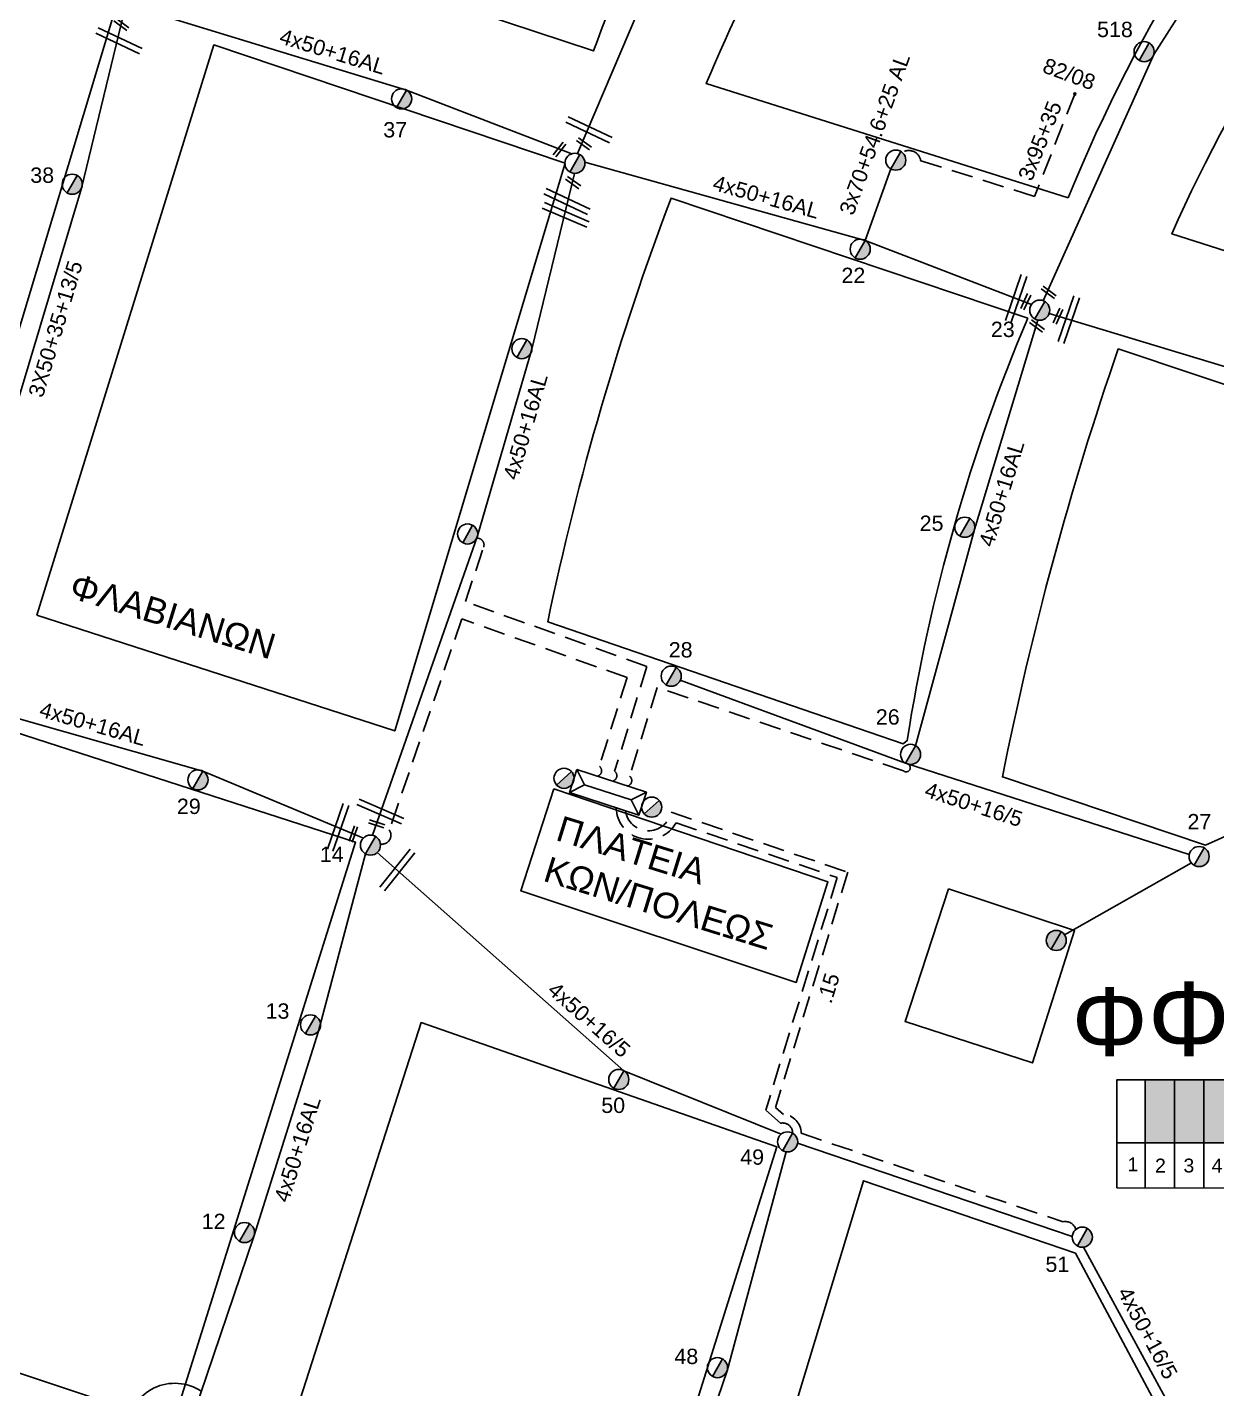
# Model space of a CAD drawing. Header units: millimetres. Extents: x 1421 to 7616, y 908 to 2861.
# Drawn here: x 5616.1 to 5755.6, y 2053.9 to 2213.6 of the extents above; entities that cross this region are included whole.
import ezdxf
from ezdxf.enums import TextEntityAlignment as Align

# ---------------------------------------------------------------- set-up
doc = ezdxf.new("R2010")
doc.units = ezdxf.units.MM
doc.linetypes.add('DASHED', pattern=[19.05, 12.7, -6.35])
for name, color, linetype, lineweight in [('16x16AL', 7, 'Continuous', 30), ('3X50+35+13_5', 7, 'Continuous', 30), ('3x95+35', 7, 'Continuous', 30), ('4x50+16_5', 7, 'Continuous', 30), ('Άγνωστα', 7, 'Continuous', 30), ('Γυμνά εναέρια ΧΤ και ΦΟΠ (3Φ)   4x50+16AL', 7, 'Continuous', 30), ('Καλώδια ΧΤ   3x150+50CU', 7, 'DASHED', 30), ('Συνεστραμμένα ΧΤ   3x70+54.6+25 AL', 7, 'SYN_LINE', 30), ('Υπόγεια Καλώδια Δικτύου ΧΤ   .15', 7, 'DASHED', 30)]:
    doc.layers.add(name, color=color, linetype=linetype, lineweight=lineweight)
for name, color, linetype in [('Pillar OTE', 7, 'Continuous'), ('TEXT ΚΑΛΩΔΙΩΝ', 7, 'Continuous'), ('ΑΓΝΩΣΤΟ ΕΝΑΕΡΙΟ ΚΑΛΩΔΙΟ', 7, 'Continuous'), ('ΑΓΝΩΣΤΟ ΥΠΟΓΕΙΟ ΚΑΛΩΔΙΟ', 7, 'DASHED'), ('Μηχανική τομή', 7, 'Continuous'), ('Στύλος Ξύλινος', 7, 'Continuous'), ('Στύλος Ξύλινος @ 1', 7, 'Continuous'), ('Στύλος ΦΜ', 7, 'Continuous'), ('Στύλος ΦΜ @ 1', 7, 'Continuous'), ('Συνδέσεις', 7, 'Continuous'), ('Τομή', 7, 'Continuous'), ('Υποσταθμός εναέριος 2 στύλων', 7, 'Continuous'), ('Υποσταθμός πόλεως', 7, 'Continuous'), ('Υπόβαθρο ΔΕΗ', 7, 'Continuous')]:
    doc.layers.add(name, color=color, linetype=linetype)
doc.styles.add('arial', font='ARIAL.TTF')
doc.styles.get("Standard").update_dxf_attribs({"font": 'ARIAL.TTF', "height": 1.8})
doc.linetypes.add('SYN_LINE', pattern='A,0.5,-0.0001,["/\\/\\/\\/",Standard,S=0.1,R=0,X=0,Y=-0.05],-0.25', length=0.7501)

# ---------------------------------------------------------------- blocks, each defined once
blk = doc.blocks.new('ΥΠΑΡΧΩΝ ΤΣΙΜΕΝΤΕΝΙΟΣ ΣΤΥΛΟΣ')
at = {"layer": 'Στύλος ΦΜ'}
blk.add_hatch(color=7, dxfattribs=at).paths.add_polyline_path([(-1.29, -2.28, 0.574793), (2.62, 0, 0.268822), (1.3, 2.27)])
at = {"layer": 'Στύλος ΦΜ', "color": 7}
blk.add_line((-1.29, -2.28), (1.3, 2.27), dxfattribs=at)
blk.add_circle((0, 0), 2.62, dxfattribs=at)
at = {"layer": 'Στύλος ΦΜ', "flags": 4}
for tag, p in [('ΑΡΙΘΜΟΣ', (-4.68, 8.05)), ('ΤΥΠΟΣ', (-4.91, 3.03))]:
    blk.add_attdef(tag, p, '', height=4, dxfattribs=at)
blk = doc.blocks.new('ΥΠΑΡΧΩΝ ΞΥΛΙΝΟΣ ΣΤΥΛΟΣ')
at = {"layer": 'Στύλος Ξύλινος'}
h = blk.add_hatch(color=7, dxfattribs=at)
h.paths.add_polyline_path([(-2.62, 0, 0.270008), (-1.29, -2.28), (1.3, 2.27, 0.576266)])
h.paths.add_polyline_path([(-1.29, -2.28, 0.574793), (2.62, 0, 0.268822), (1.3, 2.27)])
at = {"layer": 'Στύλος Ξύλινος', "color": 7}
blk.add_line((-1.29, -2.28), (1.3, 2.27), dxfattribs=at)
blk.add_circle((0, 0), 2.62, dxfattribs=at)
at = {"layer": 'Στύλος Ξύλινος', "color": 1, "flags": 4}
for tag, p in [('ΑΡΙΘΜΟΣ', (-4.91, 8.6)), ('ΤΥΠΟΣ', (-4.85, 3.39))]:
    blk.add_attdef(tag, p, '', height=4, dxfattribs=at)
blk = doc.blocks.new('ΥΠΟΣΤΑΘΜΟΣ ΕΝΑΕΡΙΟΣ ΕΠΙ 2 ΣΤΥΛΩΝ')
at = {"layer": 'Υποσταθμός εναέριος 2 στύλων', "linetype": 'Continuous'}
for points in [[(-11.97, -2.11, 0.574793), (-8.45, -0.07, 0.268822), (-9.64, 1.98)], [(9.68, -2.15, 0.574793), (13.19, -0.1, 0.268822), (12.01, 1.95)]]:
    blk.add_hatch(color=256, dxfattribs=at).paths.add_polyline_path(points)
for p, q in [((-11.97, -2.11), (-9.64, 1.98)), ((9.68, -2.15), (12.01, 1.95))]:
    blk.add_line(p, q, dxfattribs=at)
for centre in [(-10.81, -0.07), (10.84, -0.1)]:
    blk.add_circle(centre, 2.36, dxfattribs=at)
at = {"layer": 'Υποσταθμός πόλεως', "linetype": 'Continuous', "ltscale": 40}
blk.add_lwpolyline([(-8.57, 2.82), (8.57, 2.82), (8.57, -2.82), (-8.57, -2.82)], close=True, dxfattribs=at)
for points in [[(-5.75, 0), (-8.57, 2.82)], [(-8.57, -2.82), (-5.75, 0)], [(-5.75, 0), (5.75, 0)], [(5.75, 0), (8.57, 2.82)], [(8.57, -2.82), (5.75, 0)]]:
    blk.add_lwpolyline(points, dxfattribs=at)
at = {"layer": 'Υποσταθμός εναέριος 2 στύλων', "ltscale": 40, "flags": 1}
for tag, p in [('ΜΕΤΑΣΧΗΜΑΤΙΣΜΟΣ', (14.09, 2.51)), ('ΙΣΧΥΣ', (14.07, -0.28)), ('ΑΡΙΘΜΟΣ', (14.19, -3))]:
    blk.add_attdef(tag, p, '', height=1.8, dxfattribs=at)
blk = doc.blocks.new('ΤΟΜΗ')
at = {"layer": 'Τομή', "ltscale": 40}
for p, q in [((11.33, -0.65), (-11.4, -0.65)), ((11.33, -3.42), (-11.4, -3.42))]:
    blk.add_line(p, q, dxfattribs=at)
blk = doc.blocks.new('ΜΗΧΑΝΙΚΗ ΤΟΜΗ')
at = {"layer": 'Μηχανική τομή', "ltscale": 40}
for p, q in [((-3.79, 1.21), (3.79, 1.21)), ((3.79, -0.34), (-3.79, -0.34))]:
    blk.add_line(p, q, dxfattribs=at)
blk = doc.blocks.new('_ΣΥΝΔΕΣΗ')
at = {"layer": 'Συνδέσεις', "linetype": 'SYN_LINE', "ltscale": 40}
blk.add_hatch(color=256, dxfattribs=at).paths.add_polyline_path([(0.5, -0.01, 1), (-0.5, -0.01, 1)])
at = {"layer": 'Συνδέσεις'}
blk.add_circle((0, -0.01), 0.5, dxfattribs=at)

msp = doc.modelspace()

# ---------------------------------------------------------------- hatches: boundary and pattern name
at = {"layer": 'Καλώδια ΧΤ   3x150+50CU', "linetype": 'DASHED', "lineweight": -3, "ltscale": 0.2}
h = msp.add_hatch(color=5, dxfattribs=at)
h.dxf.hatch_style = 1
h.paths.add_polyline_path([(5750.66, 2090.13), (5747.22, 2090.13), (5747.22, 2082.77), (5750.66, 2082.76)])
h = msp.add_hatch(color=2, dxfattribs=at)
h.dxf.hatch_style = 1
h.paths.add_polyline_path([(5754.1, 2090.13), (5750.66, 2090.13), (5750.66, 2082.76), (5754.1, 2082.76)])
h = msp.add_hatch(color=1, dxfattribs=at)
h.dxf.hatch_style = 1
h.paths.add_polyline_path([(5757.54, 2090.13), (5754.1, 2090.13), (5754.1, 2082.76), (5757.54, 2082.76)])

# ---------------------------------------------------------------- linework, layer by layer
at = {"layer": '16x16AL', "color": 2, "lineweight": -3, "ltscale": 0.1}
msp.add_lwpolyline([(5752.64, 2115.57), (5737.76, 2107.16)], dxfattribs=at)
at = {"layer": '3X50+35+13_5', "color": 2, "lineweight": -3, "ltscale": 0.1}
msp.add_lwpolyline([(5627.41, 2215.04), (5622.49, 2194.68), (5615.12, 2169.97), (5603.8, 2136.98)], dxfattribs=at)
at = {"layer": '3x95+35', "color": 30, "linetype": 'DASHED', "lineweight": -3, "ltscale": 0.2}
for points in [[(5738.97, 2205.72), (5734.23, 2193.71)], [(5734.23, 2193.71), (5720.91, 2197.9)]]:
    msp.add_lwpolyline(points, dxfattribs=at)
msp.add_arc((5719.5, 2197.68), 1.42, 8.9055, 123.0714, dxfattribs=at)
at = {"layer": '4x50+16_5', "color": 2, "lineweight": -3, "ltscale": 0.1}
msp.add_lwpolyline([(5692.71, 2136.99), (5719.13, 2127.28), (5752.39, 2116.57)], dxfattribs=at)
at = {"layer": '4x50+16_5', "color": 30, "lineweight": -3, "ltscale": 0.1}
for points in [[(5657.18, 2116.8), (5686.07, 2091.21), (5704.52, 2083.76)], [(5706.46, 2082.73), (5738.67, 2071.79)], [(5740, 2070.54), (5754.75, 2043.32)]]:
    msp.add_lwpolyline(points, dxfattribs=at)
at = {"layer": 'Pillar OTE', "lineweight": -3, "ltscale": 40}
for points in [[(5743.89, 2077.49), (5743.89, 2090.13), (5764.18, 2090.13)], [(5747.22, 2077.48), (5747.22, 2090.13)], [(5750.66, 2077.48), (5750.66, 2090.13)], [(5754.1, 2077.48), (5754.1, 2090.13)], [(5743.89, 2082.77), (5764.18, 2082.75)], [(5764.18, 2077.46), (5764.18, 2077.46), (5743.89, 2077.49)]]:
    msp.add_lwpolyline(points, dxfattribs=at)
at = {"layer": 'ΑΓΝΩΣΤΟ ΕΝΑΕΡΙΟ ΚΑΛΩΔΙΟ', "color": 27, "lineweight": -3, "ltscale": 0.1}
msp.add_lwpolyline([(5735.96, 2180), (5770.57, 2169.53), (5805.93, 2156.4)], dxfattribs=at)
at = {"layer": 'ΑΓΝΩΣΤΟ ΕΝΑΕΡΙΟ ΚΑΛΩΔΙΟ', "color": 5, "lineweight": -3, "ltscale": 0.1}
msp.add_lwpolyline([(5689.84, 2031.52), (5698.19, 2056.03), (5705.1, 2081.71)], dxfattribs=at)
at = {"layer": 'ΑΓΝΩΣΤΟ ΥΠΟΓΕΙΟ ΚΑΛΩΔΙΟ', "color": 2, "lineweight": -3, "ltscale": 0.2}
msp.add_lwpolyline([(5719.29, 2127.2, -1.300524), (5718.87, 2126.37), (5690.01, 2136.15), (5686.76, 2125.75, -0.648786), (5686.49, 2124.59, 13.892778)], format="xyb", dxfattribs=at)
at = {"layer": 'Γυμνά εναέρια ΧΤ και ΦΟΠ (3Φ)   4x50+16AL', "color": 2, "lineweight": -3, "ltscale": 0.1}
for points in [[(5735.24, 2181.49), (5748.22, 2210.36), (5761.43, 2231.07), (5773.56, 2248.01)], [(5734.63, 2179.22), (5727.21, 2154.66), (5720.3, 2129.32)]]:
    msp.add_lwpolyline(points, dxfattribs=at)
at = {"layer": 'Γυμνά εναέρια ΧΤ και ΦΟΠ (3Φ)   4x50+16AL', "color": 62, "lineweight": -3, "ltscale": 0.1}
msp.add_lwpolyline([(5680.66, 2198.73), (5693.74, 2229.51), (5702.18, 2247.01)], dxfattribs=at)
at = {"layer": 'Γυμνά εναέρια ΧΤ και ΦΟΠ (3Φ)   4x50+16AL', "color": 30, "lineweight": -3, "ltscale": 0.1}
for points in [[(5628.87, 2215.86), (5660.62, 2206.17), (5679.97, 2198.71)], [(5681.52, 2197.72), (5714.39, 2188.55), (5733.88, 2181.06)]]:
    msp.add_lwpolyline(points, dxfattribs=at)
at = {"layer": 'Γυμνά εναέρια ΧΤ και ΦΟΠ (3Φ)   4x50+16AL', "color": 1, "lineweight": -3, "ltscale": 0.1}
msp.add_lwpolyline([(5680.3, 2196.42), (5675.31, 2175.79), (5668.93, 2153.92), (5656.6, 2118.81)], dxfattribs=at)
at = {"layer": 'Γυμνά εναέρια ΧΤ και ΦΟΠ (3Φ)   4x50+16AL', "color": 5, "lineweight": -3, "ltscale": 0.1}
msp.add_lwpolyline([(5604.33, 2135.57), (5636.73, 2126.33), (5655.55, 2118.49)], dxfattribs=at)
at = {"layer": 'Γυμνά εναέρια ΧΤ και ΦΟΠ (3Φ)   4x50+16AL', "color": 85, "lineweight": -3, "ltscale": 0.1}
msp.add_lwpolyline([(5655.79, 2116.63), (5650.28, 2095.86), (5642.7, 2071.79), (5634.84, 2048.59)], dxfattribs=at)
at = {"layer": 'Συνεστραμμένα ΧΤ   3x70+54.6+25 AL', "color": 30, "lineweight": -3, "ltscale": 10}
msp.add_lwpolyline([(5714.39, 2188.55), (5717.39, 2196.94)], dxfattribs=at)
at = {"layer": 'Υπόβαθρο ΔΕΗ', "lineweight": -3, "ltscale": 0.1}
for points in [[(5738.18, 2193.55), (5695.74, 2206.94, -0.079026), (5742.52, 2281.68), (5772.73, 2248.86, 0.08519), (5738.18, 2193.55, -2.960108)], [(5641.97, 2224.17), (5682.53, 2210.77, -0.0523), (5700.81, 2248.01, 0.008667), (5665.46, 2270.98, 0.025008), (5641.97, 2224.17, 0.047357)], [(5815.14, 2203.68), (5782.14, 2238.8, 0.076265), (5750.33, 2189.33), (5794.83, 2175.16, -0.0474), (5815.14, 2203.68, 5.179007)], [(5733.45, 2179.45), (5691.63, 2193.52, 0.039164), (5677.17, 2143.86), (5718.85, 2129.54), (5719.31, 2129.92, -0.062007), (5733.45, 2179.45, -0.070641)], [(5744.06, 2175.86), (5789.83, 2160.51), (5782.01, 2130.04), (5754.29, 2117.67), (5730.48, 2125.66, -0.034136), (5744.06, 2175.86, 1.658563)]]:
    msp.add_lwpolyline(points, format="xyb", dxfattribs=at)
for points in [[(5562.35, 2163.18), (5606.15, 2148.29), (5626.44, 2215.65), (5583.43, 2230.16)], [(5617.24, 2144.62), (5659.23, 2131.06), (5679.2, 2197.62), (5638.03, 2211.48)], [(5592.24, 2063.39), (5613.28, 2131.37), (5654.64, 2117.99), (5633.22, 2049.77)], [(5677.89, 2124.25), (5674.01, 2112.29), (5706.31, 2101.57), (5710.01, 2113.35)], [(5724.16, 2112.55), (5719.06, 2096.99), (5734, 2092.12), (5738.93, 2107.64)], [(5645.7, 2045.17), (5662.32, 2096.86), (5704.01, 2082.3), (5688.08, 2031.52)], [(5698.73, 2027.43), (5714.2, 2078.31), (5739.03, 2069.83), (5753.66, 2042.41), (5745.07, 2012.61)]]:
    msp.add_lwpolyline(points, close=True, dxfattribs=at)
at = {"layer": 'Υπόβαθρο ΔΕΗ', "lineweight": -3}
msp.add_arc((5633.44, 2048.96), 5.61, 56.3953, 174.9255, dxfattribs=at)
at = {"layer": 'Υπόγεια Καλώδια Δικτύου ΧΤ   .15', "color": 1, "lineweight": -3, "ltscale": 0.2}
for points in [[(5688.77, 2138.6), (5667.51, 2146.22), (5669.65, 2152.6, 0.537905), (5668.84, 2153.64, 5.481443)], [(5688.77, 2138.6), (5685.01, 2126.32, -0.648786), (5684.74, 2125.16, 8.508295)]]:
    msp.add_lwpolyline(points, format="xyb", dxfattribs=at)
at = {"layer": 'Υπόγεια Καλώδια Δικτύου ΧΤ   .15', "color": 85, "lineweight": -3, "ltscale": 0.2}
for points in [[(5686.46, 2137.31), (5667.1, 2144.18), (5658.58, 2119.44, -0.681415), (5657.54, 2117.8, 30.118282)], [(5686.46, 2137.31), (5683.22, 2126.91, -0.648786), (5682.95, 2125.74, 8.508295)]]:
    msp.add_lwpolyline(points, format="xyb", dxfattribs=at)
at = {"layer": 'Υπόγεια Καλώδια Δικτύου ΧΤ   .15', "color": 5, "lineweight": -3, "ltscale": 0.2}
msp.add_lwpolyline([(5685.19, 2122.05, 0.768578), (5692.21, 2120.28), (5711.11, 2113.85), (5702.72, 2086.59), (5704.47, 2085.06, -0.481495), (5705.87, 2083.9, -6.378939)], format="xyb", dxfattribs=at)
at = {"layer": 'Υπόγεια Καλώδια Δικτύου ΧΤ   .15', "color": 30, "lineweight": -3, "ltscale": 0.2}
msp.add_lwpolyline([(5686.27, 2121.69, 0.846216), (5691.63, 2121.53), (5712.35, 2114.48), (5703.87, 2086.92), (5704.82, 2086.08, -0.404532), (5706.87, 2083.88), (5737.58, 2073.5, -0.397241), (5739.09, 2072.61)], format="xyb", dxfattribs=at)

# ---------------------------------------------------------------- block references
at = {"layer": 'Μηχανική τομή', "lineweight": -3}
for p, xscale, yscale, zscale, rotation in [((5627.11, 2213.81), 0.2499999999999675, 0.2499999999999675, 0.2499999999999675, 324.0160421484449), ((5678.45, 2199.3), 0.2499999999999674, 0.2499999999999674, 0.2499999999999674, 231.4920312964588), ((5681.36, 2199.79), 0.2499999999999675, 0.2499999999999675, 0.2499999999999675, 324.0160421484449), ((5680.08, 2195.25), 0.2499999999999675, 0.2499999999999675, 0.2499999999999675, 324.0160421484449), ((5733.12, 2181.42), 0.2499999999999674, 0.2499999999999674, 0.2499999999999674, 245.5256361879686), ((5735.85, 2182.38), 0.2499999999999675, 0.2499999999999675, 0.2499999999999675, 324.0160421484449), ((5736.9, 2179.71), 0.2499999999999674, 0.2499999999999674, 0.2499999999999674, 245.5256361879686), ((5734.46, 2178.44), 0.2499999999999675, 0.2499999999999675, 0.2499999999999675, 324.0160421484449), ((5654.47, 2118.94), 0.2499999999999677, 0.2499999999999677, 0.2499999999999677, 71.28306097681653), ((5657.08, 2120.05), 0.2499999999999676, 0.2499999999999676, 0.2499999999999676, 341.6176700455887)]:
    msp.add_blockref('ΜΗΧΑΝΙΚΗ ΤΟΜΗ', p, dxfattribs=dict(at, xscale=xscale, yscale=yscale, zscale=zscale, rotation=rotation))
at = {"layer": 'Στύλος Ξύλινος @ 1', "lineweight": -3, "ltscale": 40, "xscale": 0.4499999999998181, "yscale": 0.4499999999998181, "zscale": 0.4499999999998181}
msp.add_blockref('ΥΠΑΡΧΩΝ ΞΥΛΙΝΟΣ ΣΤΥΛΟΣ', (5736.79, 2106.49), dxfattribs=at)
at = {"layer": 'Στύλος ΦΜ @ 1', "lineweight": -3, "ltscale": 40}
ref = msp.add_blockref('ΥΠΑΡΧΩΝ ΤΣΙΜΕΝΤΕΝΙΟΣ ΣΤΥΛΟΣ', (5747.09, 2210.69), dxfattribs=dict(at, xscale=0.4499999999998181, yscale=0.4499999999998181, zscale=0.4499999999998181))
ref.add_attrib('ΤΥΠΟΣ', '518', (5741.57, 2212.39), dxfattribs={"layer": 'Στύλος ΦΜ', "height": 1.8, "flags": 4})
ref = msp.add_blockref('ΥΠΑΡΧΩΝ ΤΣΙΜΕΝΤΕΝΙΟΣ ΣΤΥΛΟΣ', (5660.03, 2205.15), dxfattribs=dict(at, xscale=0.4499999999998181, yscale=0.4499999999998181, zscale=0.4499999999998181))
ref.add_attrib('ΤΥΠΟΣ', '37', (5657.88, 2200.63), dxfattribs={"layer": 'Στύλος ΦΜ', "height": 1.8, "flags": 4})
at = {"layer": 'Στύλος ΦΜ @ 1', "lineweight": -3, "ltscale": 40, "xscale": 0.4499999999998181, "yscale": 0.4499999999998181, "zscale": 0.4499999999998181}
for p in [(5680.35, 2197.6), (5717.97, 2197.97), (5674.13, 2175.87), (5667.77, 2154.14)]:
    msp.add_blockref('ΥΠΑΡΧΩΝ ΤΣΙΜΕΝΤΕΝΙΟΣ ΣΤΥΛΟΣ', p, dxfattribs=at)
at = {"layer": 'Στύλος ΦΜ @ 1', "lineweight": -3, "ltscale": 40}
ref = msp.add_blockref('ΥΠΑΡΧΩΝ ΤΣΙΜΕΝΤΕΝΙΟΣ ΣΤΥΛΟΣ', (5621.41, 2195.15), dxfattribs=dict(at, xscale=0.4499999999998181, yscale=0.4499999999998181, zscale=0.4499999999998181))
ref.add_attrib('ΤΥΠΟΣ', '38', (5616.49, 2195.31), dxfattribs={"layer": 'Στύλος ΦΜ', "height": 1.8, "flags": 4})
ref = msp.add_blockref('ΥΠΑΡΧΩΝ ΤΣΙΜΕΝΤΕΝΙΟΣ ΣΤΥΛΟΣ', (5713.8, 2187.53), dxfattribs=dict(at, xscale=0.4499999999998181, yscale=0.4499999999998181, zscale=0.4499999999998181))
ref.add_attrib('ΤΥΠΟΣ', '22', (5711.6, 2183.56), dxfattribs={"layer": 'Στύλος ΦΜ', "height": 1.8, "flags": 4})
ref = msp.add_blockref('ΥΠΑΡΧΩΝ ΤΣΙΜΕΝΤΕΝΙΟΣ ΣΤΥΛΟΣ', (5734.85, 2180.38), dxfattribs=dict(at, xscale=0.4499999999998181, yscale=0.4499999999998181, zscale=0.4499999999998181))
ref.add_attrib('ΤΥΠΟΣ', '23', (5729.12, 2177.23), dxfattribs={"layer": 'Στύλος ΦΜ', "height": 1.8, "flags": 4})
ref = msp.add_blockref('ΥΠΑΡΧΩΝ ΤΣΙΜΕΝΤΕΝΙΟΣ ΣΤΥΛΟΣ', (5726.06, 2154.93), dxfattribs=dict(at, xscale=0.4499999999998181, yscale=0.4499999999998181, zscale=0.4499999999998181))
ref.add_attrib('ΤΥΠΟΣ', '25', (5720.77, 2154.5), dxfattribs={"layer": 'Στύλος ΦΜ', "height": 1.8, "flags": 4})
ref = msp.add_blockref('ΥΠΑΡΧΩΝ ΤΣΙΜΕΝΤΕΝΙΟΣ ΣΤΥΛΟΣ', (5691.64, 2137.47), dxfattribs=dict(at, xscale=0.4499999999998181, yscale=0.4499999999998181, zscale=0.4499999999998181))
ref.add_attrib('ΤΥΠΟΣ', '28', (5691.35, 2139.66), dxfattribs={"layer": 'Στύλος ΦΜ', "height": 1.8, "flags": 4})
ref = msp.add_blockref('ΥΠΑΡΧΩΝ ΤΣΙΜΕΝΤΕΝΙΟΣ ΣΤΥΛΟΣ', (5719.71, 2128.3), dxfattribs=dict(at, xscale=0.4499999999998181, yscale=0.4499999999998181, zscale=0.4499999999998181))
ref.add_attrib('ΤΥΠΟΣ', '26', (5715.63, 2131.79), dxfattribs={"layer": 'Στύλος ΦΜ', "height": 1.8, "flags": 4})
ref = msp.add_blockref('ΥΠΑΡΧΩΝ ΤΣΙΜΕΝΤΕΝΙΟΣ ΣΤΥΛΟΣ', (5636.15, 2125.31), dxfattribs=dict(at, xscale=0.4499999999998181, yscale=0.4499999999998181, zscale=0.4499999999998181))
ref.add_attrib('ΤΥΠΟΣ', '29', (5633.68, 2121.31), dxfattribs={"layer": 'Στύλος ΦΜ', "height": 1.8, "flags": 4})
ref = msp.add_blockref('ΥΠΑΡΧΩΝ ΤΣΙΜΕΝΤΕΝΙΟΣ ΣΤΥΛΟΣ', (5753.54, 2116.32), dxfattribs=dict(at, xscale=0.4499999999998181, yscale=0.4499999999998181, zscale=0.4499999999998181))
ref.add_attrib('ΤΥΠΟΣ', '27', (5752.17, 2119.51), dxfattribs={"layer": 'Στύλος ΦΜ', "height": 1.8, "flags": 4})
ref = msp.add_blockref('ΥΠΑΡΧΩΝ ΤΣΙΜΕΝΤΕΝΙΟΣ ΣΤΥΛΟΣ', (5656.38, 2117.66), dxfattribs=dict(at, xscale=0.4499999999998181, yscale=0.4499999999998181, zscale=0.4499999999998181))
ref.add_attrib('ΤΥΠΟΣ', '14', (5650.44, 2115.67), dxfattribs={"layer": 'Στύλος ΦΜ', "height": 1.8, "flags": 4})
ref = msp.add_blockref('ΥΠΑΡΧΩΝ ΤΣΙΜΕΝΤΕΝΙΟΣ ΣΤΥΛΟΣ', (5649.35, 2096.59), dxfattribs=dict(at, xscale=0.4499999999998181, yscale=0.4499999999998181, zscale=0.4499999999998181))
ref.add_attrib('ΤΥΠΟΣ', '13', (5644.08, 2097.31), dxfattribs={"layer": 'Στύλος ΦΜ', "height": 1.8, "flags": 4})
ref = msp.add_blockref('ΥΠΑΡΧΩΝ ΤΣΙΜΕΝΤΕΝΙΟΣ ΣΤΥΛΟΣ', (5685.49, 2090.19), dxfattribs=dict(at, xscale=0.4499999999998181, yscale=0.4499999999998181, zscale=0.4499999999998181))
ref.add_attrib('ΤΥΠΟΣ', '50', (5683.44, 2086.26), dxfattribs={"layer": 'Στύλος ΦΜ', "height": 1.8, "flags": 4})
ref = msp.add_blockref('ΥΠΑΡΧΩΝ ΤΣΙΜΕΝΤΕΝΙΟΣ ΣΤΥΛΟΣ', (5705.29, 2082.87), dxfattribs=dict(at, xscale=0.4499999999998181, yscale=0.4499999999998181, zscale=0.4499999999998181))
ref.add_attrib('ΤΥΠΟΣ', '49', (5699.73, 2080.19), dxfattribs={"layer": 'Στύλος ΦΜ', "height": 1.8, "flags": 4})
ref = msp.add_blockref('ΥΠΑΡΧΩΝ ΤΣΙΜΕΝΤΕΝΙΟΣ ΣΤΥΛΟΣ', (5641.61, 2072.24), dxfattribs=dict(at, xscale=0.4499999999998181, yscale=0.4499999999998181, zscale=0.4499999999998181))
ref.add_attrib('ΤΥΠΟΣ', '12', (5636.59, 2072.65), dxfattribs={"layer": 'Στύλος ΦΜ', "height": 1.8, "flags": 4})
ref = msp.add_blockref('ΥΠΑΡΧΩΝ ΤΣΙΜΕΝΤΕΝΙΟΣ ΣΤΥΛΟΣ', (5739.84, 2071.7), dxfattribs=dict(at, xscale=0.4499999999998181, yscale=0.4499999999998181, zscale=0.4499999999998181))
ref.add_attrib('ΤΥΠΟΣ', '51', (5735.52, 2067.63), dxfattribs={"layer": 'Στύλος ΦΜ', "height": 1.8, "flags": 4})
ref = msp.add_blockref('ΥΠΑΡΧΩΝ ΤΣΙΜΕΝΤΕΝΙΟΣ ΣΤΥΛΟΣ', (5697.07, 2056.4), dxfattribs=dict(at, xscale=0.4499999999998181, yscale=0.4499999999998181, zscale=0.4499999999998181))
ref.add_attrib('ΤΥΠΟΣ', '48', (5692.01, 2056.82), dxfattribs={"layer": 'Στύλος ΦΜ', "height": 1.8, "flags": 4})
at = {"layer": 'Συνδέσεις', "lineweight": -3, "xscale": 0.25, "yscale": 0.25, "zscale": 0.25}
msp.add_blockref('_ΣΥΝΔΕΣΗ', (5738.97, 2205.72), dxfattribs=at)
at = {"layer": 'Τομή', "lineweight": -3}
for p, xscale, yscale, zscale, rotation in [((5627.11, 2212.4), 0.2499999999999996, 0.2499999999999996, 0.2499999999999996, 334.7273213331899), ((5682.21, 2201.98), 0.2499999999999996, 0.2499999999999996, 0.2499999999999996, 334.7273213331899), ((5679.63, 2193.57), 0.2499999999999996, 0.2499999999999996, 0.2499999999999996, 334.7273213331899), ((5679.48, 2192.01), 0.2499999999999995, 0.2499999999999995, 0.2499999999999995, 336.6677057609419), ((5731.62, 2181.93), 0.2499999999999996, 0.2499999999999996, 0.2499999999999996, 71.09360537350938), ((5737.78, 2179.44), 0.2499999999999996, 0.2499999999999996, 0.2499999999999996, 71.09360537350938), ((5657.75, 2122.07), 0.2499999999999995, 0.2499999999999995, 0.2499999999999995, 336.6677057609419), ((5652.11, 2119.93), 0.2499999999999995, 0.2499999999999995, 0.2499999999999995, 70.82323712653914), ((5659.14, 2115.06), 0.2499999999999996, 0.2499999999999996, 0.2499999999999996, 51.53341160201052)]:
    msp.add_blockref('ΤΟΜΗ', p, dxfattribs=dict(at, xscale=xscale, yscale=yscale, zscale=zscale, rotation=rotation))
at = {"layer": 'Υποσταθμός εναέριος 2 στύλων', "lineweight": -3, "xscale": 0.4999999999999995, "yscale": 0.4999999999999995, "zscale": 0.4999999999999995, "rotation": 341.8828132962572}
msp.add_blockref('ΥΠΟΣΤΑΘΜΟΣ ΕΝΑΕΡΙΟΣ ΕΠΙ 2 ΣΤΥΛΩΝ', (5684.22, 2123.85), dxfattribs=at)

# ---------------------------------------------------------------- texts
at = {"lineweight": -3, "ltscale": 40, "char_height": 3, "width": 64.8866, "attachment_point": 1, "rotation": 342.8215, "style": 'arial'}
for s, insert in [('ΦΛΑΒΙΑΝΩΝ', (5621.76, 2149.63)), ('ΠΛΑΤΕΙΑ\\PΚΩΝ/ΠΟΛΕΩΣ', (5678.84, 2121.16))]:
    msp.add_mtext(s, dxfattribs=dict(at, insert=insert))
at = {"lineweight": -3, "ltscale": 30, "char_height": 1.63, "width": 11.2573, "attachment_point": 1}
for s, insert in [('1', (5745.14, 2081.05)), ('2', (5748.37, 2080.91)), ('3', (5751.7, 2080.91)), ('4', (5755.01, 2080.91))]:
    msp.add_mtext(s, dxfattribs=dict(at, insert=insert))
at = {"layer": 'TEXT ΚΑΛΩΔΙΩΝ', "lineweight": -3, "ltscale": 0.1, "style": 'arial'}
for s, rotation, p in [('4x50+16AL', 343.0342, (5651.95, 2210.7)), (' 3x70+54.6+25 AL', 70.2793, (5715.37, 2200.7)), ('3x95+35', 68.4617, (5734.87, 2200.24)), ('4x50+16AL', 344.4125, (5702.78, 2193.66)), ('3X50+35+13/5', 73.3831, (5619.44, 2178.18)), ('4x50+16AL', 73.7427, (5674.54, 2166.74)), ('4x50+16AL', 73.1961, (5730.37, 2158.89)), ('4x50+16AL', 344.0867, (5623.83, 2131.88)), ('4x50+16/5', 342.1527, (5727.12, 2122.43)), ('  .15', 72.8922, (5709.85, 2100.24)), ('4x50+16/5', 318.4729, (5682.02, 2097.2)), ('4x50+16AL', 72.5318, (5647.81, 2082.02)), ('4x50+16/5', 298.4563, (5747.51, 2060.47))]:
    msp.add_text(s, height=1.8, rotation=rotation, dxfattribs=at).set_placement(p, align=Align.MIDDLE_CENTER)
at = {"layer": 'Άγνωστα', "color": 7, "lineweight": -3, "insert": (5735.67, 2210.01), "char_height": 1.8, "attachment_point": 1, "rotation": 339.729}
msp.add_mtext_dynamic_manual_height_columns('82/08', width=1.8, gutter_width=2.31, heights=[1.06], dxfattribs=at)
at = {"layer": 'Υπόβαθρο ΔΕΗ', "lineweight": -3, "insert": (5738.59, 2101.63), "char_height": 8, "width": 84.6573, "attachment_point": 1}
msp.add_mtext('Φ{\\H1.0833x;Φ}-30', dxfattribs=at)

doc.saveas('drawing.dxf')
